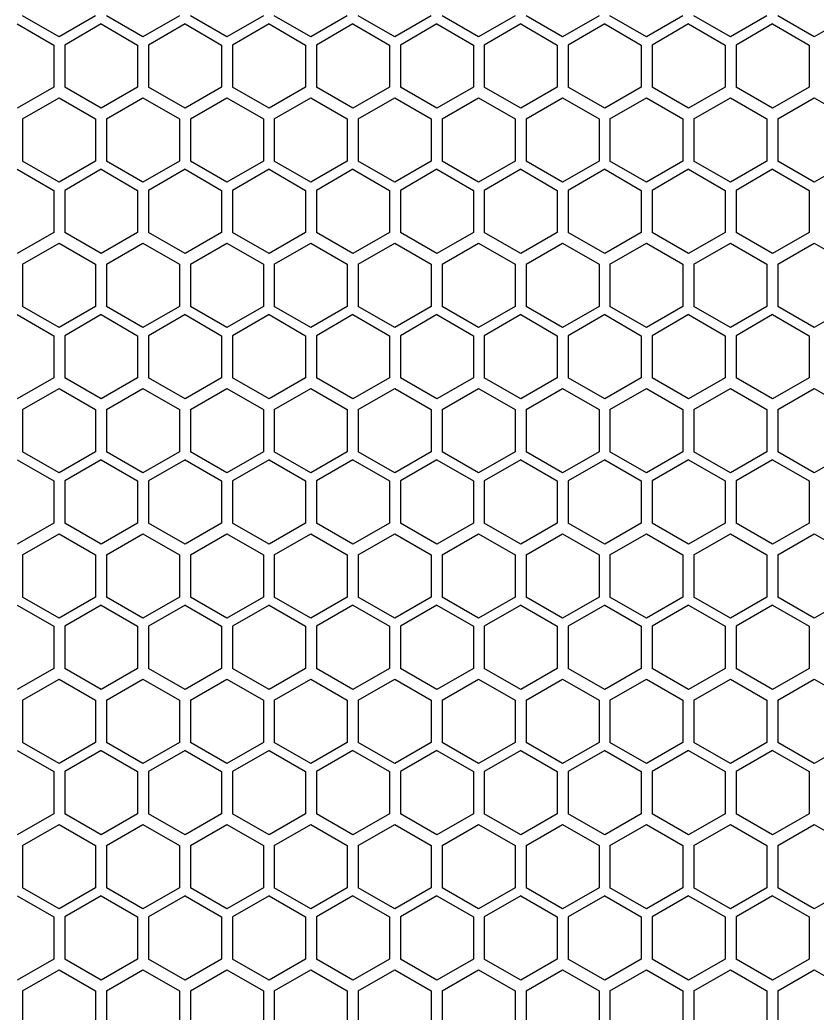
# Model space of a CAD drawing. Extents: x 61367 to 140945, y -1257 to 25588.
# Drawn here: x 70967.6 to 71055, y 15778.6 to 15887.5 of the extents above; entities that cross this region are included whole.
import ezdxf

# ---------------------------------------------------------------- set-up
doc = ezdxf.new("R2010")
doc.units = 0
doc.header["$MEASUREMENT"] = 0
doc.layers.get('0').update_dxf_attribs({"linetype": 'CONTINUOUS'})
doc.layers.add('4215-0412-2_0', color=7, linetype='CONTINUOUS')

# ---------------------------------------------------------------- blocks, each defined once
blk = doc.blocks.new('ERGRTHTHRT')
at = {"layer": '4215-0412-2_0', "color": 7, "linetype": 'Continuous'}
for p, q in [((-37547.32, -67807.98), (-37551.32, -67805.67)), ((-37543.32, -67805.67), (-37547.32, -67807.98)), ((-37538.12, -67807.98), (-37542.12, -67805.67)), ((-37534.12, -67805.67), (-37538.12, -67807.98)), ((-37528.92, -67807.98), (-37532.92, -67805.67)), ((-37524.92, -67805.67), (-37528.92, -67807.98)), ((-37519.72, -67807.98), (-37523.72, -67805.67)), ((-37515.72, -67805.67), (-37519.72, -67807.98)), ((-37510.52, -67807.98), (-37514.52, -67805.67)), ((-37506.52, -67805.67), (-37510.52, -67807.98)), ((-37501.32, -67807.98), (-37505.32, -67805.67)), ((-37497.32, -67805.67), (-37501.32, -67807.98)), ((-37492.12, -67807.98), (-37496.12, -67805.67)), ((-37488.12, -67805.67), (-37492.12, -67807.98)), ((-37482.92, -67807.98), (-37486.92, -67805.67)), ((-37478.92, -67805.67), (-37482.92, -67807.98)), ((-37473.72, -67807.98), (-37477.72, -67805.67)), ((-37469.72, -67805.67), (-37473.72, -67807.98)), ((-37464.52, -67807.98), (-37468.52, -67805.67)), ((-37460.52, -67805.67), (-37464.52, -67807.98)), ((-37551.9, -67806.57), (-37547.9, -67808.88)), ((-37542.7, -67806.57), (-37546.7, -67808.88)), ((-37542.7, -67806.57), (-37538.7, -67808.88)), ((-37533.5, -67806.57), (-37537.5, -67808.88)), ((-37533.5, -67806.57), (-37529.5, -67808.88)), ((-37524.3, -67806.57), (-37528.3, -67808.88)), ((-37524.3, -67806.57), (-37520.3, -67808.88)), ((-37515.1, -67806.57), (-37519.1, -67808.88)), ((-37515.1, -67806.57), (-37511.1, -67808.88)), ((-37505.9, -67806.57), (-37509.9, -67808.88)), ((-37505.9, -67806.57), (-37501.9, -67808.88)), ((-37496.7, -67806.57), (-37500.7, -67808.88)), ((-37496.7, -67806.57), (-37492.7, -67808.88)), ((-37487.5, -67806.57), (-37491.5, -67808.88)), ((-37487.5, -67806.57), (-37483.5, -67808.88)), ((-37478.3, -67806.57), (-37482.3, -67808.88)), ((-37478.3, -67806.57), (-37474.3, -67808.88)), ((-37469.1, -67806.57), (-37473.1, -67808.88)), ((-37469.1, -67806.57), (-37465.1, -67808.88)), ((-37547.9, -67808.88), (-37547.9, -67813.5)), ((-37546.7, -67808.88), (-37546.7, -67813.5)), ((-37538.7, -67808.88), (-37538.7, -67813.5)), ((-37537.5, -67808.88), (-37537.5, -67813.5)), ((-37529.5, -67808.88), (-37529.5, -67813.5)), ((-37528.3, -67808.88), (-37528.3, -67813.5)), ((-37520.3, -67808.88), (-37520.3, -67813.5)), ((-37519.1, -67808.88), (-37519.1, -67813.5)), ((-37511.1, -67808.88), (-37511.1, -67813.5)), ((-37509.9, -67808.88), (-37509.9, -67813.5)), ((-37501.9, -67808.88), (-37501.9, -67813.5)), ((-37500.7, -67808.88), (-37500.7, -67813.5)), ((-37492.7, -67808.88), (-37492.7, -67813.5)), ((-37491.5, -67808.88), (-37491.5, -67813.5)), ((-37483.5, -67808.88), (-37483.5, -67813.5)), ((-37482.3, -67808.88), (-37482.3, -67813.5)), ((-37474.3, -67808.88), (-37474.3, -67813.5)), ((-37473.1, -67808.88), (-37473.1, -67813.5)), ((-37465.1, -67808.88), (-37465.1, -67813.5)), ((-37547.9, -67813.5), (-37551.9, -67815.81)), ((-37542.7, -67815.81), (-37546.7, -67813.5)), ((-37538.7, -67813.5), (-37542.7, -67815.81)), ((-37533.5, -67815.81), (-37537.5, -67813.5)), ((-37529.5, -67813.5), (-37533.5, -67815.81)), ((-37524.3, -67815.81), (-37528.3, -67813.5)), ((-37520.3, -67813.5), (-37524.3, -67815.81)), ((-37515.1, -67815.81), (-37519.1, -67813.5)), ((-37511.1, -67813.5), (-37515.1, -67815.81)), ((-37505.9, -67815.81), (-37509.9, -67813.5)), ((-37501.9, -67813.5), (-37505.9, -67815.81)), ((-37496.7, -67815.81), (-37500.7, -67813.5)), ((-37492.7, -67813.5), (-37496.7, -67815.81)), ((-37487.5, -67815.81), (-37491.5, -67813.5)), ((-37483.5, -67813.5), (-37487.5, -67815.81)), ((-37478.3, -67815.81), (-37482.3, -67813.5)), ((-37474.3, -67813.5), (-37478.3, -67815.81)), ((-37469.1, -67815.81), (-37473.1, -67813.5)), ((-37465.1, -67813.5), (-37469.1, -67815.81)), ((-37551.32, -67816.98), (-37547.32, -67814.67)), ((-37547.32, -67814.67), (-37543.32, -67816.98)), ((-37542.12, -67816.98), (-37538.12, -67814.67)), ((-37538.12, -67814.67), (-37534.12, -67816.98)), ((-37532.92, -67816.98), (-37528.92, -67814.67)), ((-37528.92, -67814.67), (-37524.92, -67816.98)), ((-37523.72, -67816.98), (-37519.72, -67814.67)), ((-37519.72, -67814.67), (-37515.72, -67816.98)), ((-37514.52, -67816.98), (-37510.52, -67814.67)), ((-37510.52, -67814.67), (-37506.52, -67816.98)), ((-37505.32, -67816.98), (-37501.32, -67814.67)), ((-37501.32, -67814.67), (-37497.32, -67816.98)), ((-37496.12, -67816.98), (-37492.12, -67814.67)), ((-37492.12, -67814.67), (-37488.12, -67816.98)), ((-37486.92, -67816.98), (-37482.92, -67814.67)), ((-37482.92, -67814.67), (-37478.92, -67816.98)), ((-37477.72, -67816.98), (-37473.72, -67814.67)), ((-37473.72, -67814.67), (-37469.72, -67816.98)), ((-37468.52, -67816.98), (-37464.52, -67814.67)), ((-37464.52, -67814.67), (-37460.52, -67816.98)), ((-37551.32, -67816.98), (-37551.32, -67821.6)), ((-37543.32, -67816.98), (-37543.32, -67821.6)), ((-37542.12, -67816.98), (-37542.12, -67821.6)), ((-37534.12, -67816.98), (-37534.12, -67821.6)), ((-37532.92, -67816.98), (-37532.92, -67821.6)), ((-37524.92, -67816.98), (-37524.92, -67821.6)), ((-37523.72, -67816.98), (-37523.72, -67821.6)), ((-37515.72, -67816.98), (-37515.72, -67821.6)), ((-37514.52, -67816.98), (-37514.52, -67821.6)), ((-37506.52, -67816.98), (-37506.52, -67821.6)), ((-37505.32, -67816.98), (-37505.32, -67821.6)), ((-37497.32, -67816.98), (-37497.32, -67821.6)), ((-37496.12, -67816.98), (-37496.12, -67821.6)), ((-37488.12, -67816.98), (-37488.12, -67821.6)), ((-37486.92, -67816.98), (-37486.92, -67821.6)), ((-37478.92, -67816.98), (-37478.92, -67821.6)), ((-37477.72, -67816.98), (-37477.72, -67821.6)), ((-37469.72, -67816.98), (-37469.72, -67821.6)), ((-37468.52, -67816.98), (-37468.52, -67821.6)), ((-37547.32, -67823.91), (-37551.32, -67821.6)), ((-37543.32, -67821.6), (-37547.32, -67823.91)), ((-37538.12, -67823.91), (-37542.12, -67821.6)), ((-37534.12, -67821.6), (-37538.12, -67823.91)), ((-37528.92, -67823.91), (-37532.92, -67821.6)), ((-37524.92, -67821.6), (-37528.92, -67823.91)), ((-37519.72, -67823.91), (-37523.72, -67821.6)), ((-37515.72, -67821.6), (-37519.72, -67823.91)), ((-37510.52, -67823.91), (-37514.52, -67821.6)), ((-37506.52, -67821.6), (-37510.52, -67823.91)), ((-37501.32, -67823.91), (-37505.32, -67821.6)), ((-37497.32, -67821.6), (-37501.32, -67823.91)), ((-37492.12, -67823.91), (-37496.12, -67821.6)), ((-37488.12, -67821.6), (-37492.12, -67823.91)), ((-37482.92, -67823.91), (-37486.92, -67821.6)), ((-37478.92, -67821.6), (-37482.92, -67823.91)), ((-37473.72, -67823.91), (-37477.72, -67821.6)), ((-37469.72, -67821.6), (-37473.72, -67823.91)), ((-37464.52, -67823.91), (-37468.52, -67821.6)), ((-37460.52, -67821.6), (-37464.52, -67823.91)), ((-37551.9, -67822.5), (-37547.9, -67824.81)), ((-37542.7, -67822.5), (-37546.7, -67824.81)), ((-37542.7, -67822.5), (-37538.7, -67824.81)), ((-37533.5, -67822.5), (-37537.5, -67824.81)), ((-37533.5, -67822.5), (-37529.5, -67824.81)), ((-37524.3, -67822.5), (-37528.3, -67824.81)), ((-37524.3, -67822.5), (-37520.3, -67824.81)), ((-37515.1, -67822.5), (-37519.1, -67824.81)), ((-37515.1, -67822.5), (-37511.1, -67824.81)), ((-37505.9, -67822.5), (-37509.9, -67824.81)), ((-37505.9, -67822.5), (-37501.9, -67824.81)), ((-37496.7, -67822.5), (-37500.7, -67824.81)), ((-37496.7, -67822.5), (-37492.7, -67824.81)), ((-37487.5, -67822.5), (-37491.5, -67824.81)), ((-37487.5, -67822.5), (-37483.5, -67824.81)), ((-37478.3, -67822.5), (-37482.3, -67824.81)), ((-37478.3, -67822.5), (-37474.3, -67824.81)), ((-37469.1, -67822.5), (-37473.1, -67824.81)), ((-37469.1, -67822.5), (-37465.1, -67824.81)), ((-37547.9, -67824.81), (-37547.9, -67829.43)), ((-37546.7, -67824.81), (-37546.7, -67829.43)), ((-37538.7, -67824.81), (-37538.7, -67829.43)), ((-37537.5, -67824.81), (-37537.5, -67829.43)), ((-37529.5, -67824.81), (-37529.5, -67829.43)), ((-37528.3, -67824.81), (-37528.3, -67829.43)), ((-37520.3, -67824.81), (-37520.3, -67829.43)), ((-37519.1, -67824.81), (-37519.1, -67829.43)), ((-37511.1, -67824.81), (-37511.1, -67829.43)), ((-37509.9, -67824.81), (-37509.9, -67829.43)), ((-37501.9, -67824.81), (-37501.9, -67829.43)), ((-37500.7, -67824.81), (-37500.7, -67829.43)), ((-37492.7, -67824.81), (-37492.7, -67829.43)), ((-37491.5, -67824.81), (-37491.5, -67829.43)), ((-37483.5, -67824.81), (-37483.5, -67829.43)), ((-37482.3, -67824.81), (-37482.3, -67829.43)), ((-37474.3, -67824.81), (-37474.3, -67829.43)), ((-37473.1, -67824.81), (-37473.1, -67829.43)), ((-37465.1, -67824.81), (-37465.1, -67829.43)), ((-37547.9, -67829.43), (-37551.9, -67831.74)), ((-37542.7, -67831.74), (-37546.7, -67829.43)), ((-37538.7, -67829.43), (-37542.7, -67831.74)), ((-37533.5, -67831.74), (-37537.5, -67829.43)), ((-37529.5, -67829.43), (-37533.5, -67831.74)), ((-37524.3, -67831.74), (-37528.3, -67829.43)), ((-37520.3, -67829.43), (-37524.3, -67831.74)), ((-37515.1, -67831.74), (-37519.1, -67829.43)), ((-37511.1, -67829.43), (-37515.1, -67831.74)), ((-37505.9, -67831.74), (-37509.9, -67829.43)), ((-37501.9, -67829.43), (-37505.9, -67831.74)), ((-37496.7, -67831.74), (-37500.7, -67829.43)), ((-37492.7, -67829.43), (-37496.7, -67831.74)), ((-37487.5, -67831.74), (-37491.5, -67829.43)), ((-37483.5, -67829.43), (-37487.5, -67831.74)), ((-37478.3, -67831.74), (-37482.3, -67829.43)), ((-37474.3, -67829.43), (-37478.3, -67831.74)), ((-37469.1, -67831.74), (-37473.1, -67829.43)), ((-37465.1, -67829.43), (-37469.1, -67831.74)), ((-37551.32, -67832.91), (-37547.32, -67830.6)), ((-37547.32, -67830.6), (-37543.32, -67832.91)), ((-37542.12, -67832.91), (-37538.12, -67830.6)), ((-37538.12, -67830.6), (-37534.12, -67832.91)), ((-37532.92, -67832.91), (-37528.92, -67830.6)), ((-37528.92, -67830.6), (-37524.92, -67832.91)), ((-37523.72, -67832.91), (-37519.72, -67830.6)), ((-37519.72, -67830.6), (-37515.72, -67832.91)), ((-37514.52, -67832.91), (-37510.52, -67830.6)), ((-37510.52, -67830.6), (-37506.52, -67832.91)), ((-37505.32, -67832.91), (-37501.32, -67830.6)), ((-37501.32, -67830.6), (-37497.32, -67832.91)), ((-37496.12, -67832.91), (-37492.12, -67830.6)), ((-37492.12, -67830.6), (-37488.12, -67832.91)), ((-37486.92, -67832.91), (-37482.92, -67830.6)), ((-37482.92, -67830.6), (-37478.92, -67832.91)), ((-37477.72, -67832.91), (-37473.72, -67830.6)), ((-37473.72, -67830.6), (-37469.72, -67832.91)), ((-37468.52, -67832.91), (-37464.52, -67830.6)), ((-37464.52, -67830.6), (-37460.52, -67832.91)), ((-37551.32, -67832.91), (-37551.32, -67837.53)), ((-37543.32, -67832.91), (-37543.32, -67837.53)), ((-37542.12, -67832.91), (-37542.12, -67837.53)), ((-37534.12, -67832.91), (-37534.12, -67837.53)), ((-37532.92, -67832.91), (-37532.92, -67837.53)), ((-37524.92, -67832.91), (-37524.92, -67837.53)), ((-37523.72, -67832.91), (-37523.72, -67837.53)), ((-37515.72, -67832.91), (-37515.72, -67837.53)), ((-37514.52, -67832.91), (-37514.52, -67837.53)), ((-37506.52, -67832.91), (-37506.52, -67837.53)), ((-37505.32, -67832.91), (-37505.32, -67837.53)), ((-37497.32, -67832.91), (-37497.32, -67837.53)), ((-37496.12, -67832.91), (-37496.12, -67837.53)), ((-37488.12, -67832.91), (-37488.12, -67837.53)), ((-37486.92, -67832.91), (-37486.92, -67837.53)), ((-37478.92, -67832.91), (-37478.92, -67837.53)), ((-37477.72, -67832.91), (-37477.72, -67837.53)), ((-37469.72, -67832.91), (-37469.72, -67837.53)), ((-37468.52, -67832.91), (-37468.52, -67837.53)), ((-37547.32, -67839.84), (-37551.32, -67837.53)), ((-37543.32, -67837.53), (-37547.32, -67839.84)), ((-37538.12, -67839.84), (-37542.12, -67837.53)), ((-37534.12, -67837.53), (-37538.12, -67839.84)), ((-37528.92, -67839.84), (-37532.92, -67837.53)), ((-37524.92, -67837.53), (-37528.92, -67839.84)), ((-37519.72, -67839.84), (-37523.72, -67837.53)), ((-37515.72, -67837.53), (-37519.72, -67839.84)), ((-37510.52, -67839.84), (-37514.52, -67837.53)), ((-37506.52, -67837.53), (-37510.52, -67839.84)), ((-37501.32, -67839.84), (-37505.32, -67837.53)), ((-37497.32, -67837.53), (-37501.32, -67839.84)), ((-37492.12, -67839.84), (-37496.12, -67837.53)), ((-37488.12, -67837.53), (-37492.12, -67839.84)), ((-37482.92, -67839.84), (-37486.92, -67837.53)), ((-37478.92, -67837.53), (-37482.92, -67839.84)), ((-37473.72, -67839.84), (-37477.72, -67837.53)), ((-37469.72, -67837.53), (-37473.72, -67839.84)), ((-37464.52, -67839.84), (-37468.52, -67837.53)), ((-37460.52, -67837.53), (-37464.52, -67839.84)), ((-37551.9, -67838.43), (-37547.9, -67840.74)), ((-37542.7, -67838.43), (-37546.7, -67840.74)), ((-37542.7, -67838.43), (-37538.7, -67840.74)), ((-37533.5, -67838.43), (-37537.5, -67840.74)), ((-37533.5, -67838.43), (-37529.5, -67840.74)), ((-37524.3, -67838.43), (-37528.3, -67840.74)), ((-37524.3, -67838.43), (-37520.3, -67840.74)), ((-37515.1, -67838.43), (-37519.1, -67840.74)), ((-37515.1, -67838.43), (-37511.1, -67840.74)), ((-37505.9, -67838.43), (-37509.9, -67840.74)), ((-37505.9, -67838.43), (-37501.9, -67840.74)), ((-37496.7, -67838.43), (-37500.7, -67840.74)), ((-37496.7, -67838.43), (-37492.7, -67840.74)), ((-37487.5, -67838.43), (-37491.5, -67840.74)), ((-37487.5, -67838.43), (-37483.5, -67840.74)), ((-37478.3, -67838.43), (-37482.3, -67840.74)), ((-37478.3, -67838.43), (-37474.3, -67840.74)), ((-37469.1, -67838.43), (-37473.1, -67840.74)), ((-37469.1, -67838.43), (-37465.1, -67840.74)), ((-37547.9, -67840.74), (-37547.9, -67845.36)), ((-37546.7, -67840.74), (-37546.7, -67845.36)), ((-37538.7, -67840.74), (-37538.7, -67845.36)), ((-37537.5, -67840.74), (-37537.5, -67845.36)), ((-37529.5, -67840.74), (-37529.5, -67845.36)), ((-37528.3, -67840.74), (-37528.3, -67845.36)), ((-37520.3, -67840.74), (-37520.3, -67845.36)), ((-37519.1, -67840.74), (-37519.1, -67845.36)), ((-37511.1, -67840.74), (-37511.1, -67845.36)), ((-37509.9, -67840.74), (-37509.9, -67845.36)), ((-37501.9, -67840.74), (-37501.9, -67845.36)), ((-37500.7, -67840.74), (-37500.7, -67845.36)), ((-37492.7, -67840.74), (-37492.7, -67845.36)), ((-37491.5, -67840.74), (-37491.5, -67845.36)), ((-37483.5, -67840.74), (-37483.5, -67845.36)), ((-37482.3, -67840.74), (-37482.3, -67845.36)), ((-37474.3, -67840.74), (-37474.3, -67845.36)), ((-37473.1, -67840.74), (-37473.1, -67845.36)), ((-37465.1, -67840.74), (-37465.1, -67845.36)), ((-37547.9, -67845.36), (-37551.9, -67847.67)), ((-37542.7, -67847.67), (-37546.7, -67845.36)), ((-37538.7, -67845.36), (-37542.7, -67847.67)), ((-37533.5, -67847.67), (-37537.5, -67845.36)), ((-37529.5, -67845.36), (-37533.5, -67847.67)), ((-37524.3, -67847.67), (-37528.3, -67845.36)), ((-37520.3, -67845.36), (-37524.3, -67847.67)), ((-37515.1, -67847.67), (-37519.1, -67845.36)), ((-37511.1, -67845.36), (-37515.1, -67847.67)), ((-37505.9, -67847.67), (-37509.9, -67845.36)), ((-37501.9, -67845.36), (-37505.9, -67847.67)), ((-37496.7, -67847.67), (-37500.7, -67845.36)), ((-37492.7, -67845.36), (-37496.7, -67847.67)), ((-37487.5, -67847.67), (-37491.5, -67845.36)), ((-37483.5, -67845.36), (-37487.5, -67847.67)), ((-37478.3, -67847.67), (-37482.3, -67845.36)), ((-37474.3, -67845.36), (-37478.3, -67847.67)), ((-37469.1, -67847.67), (-37473.1, -67845.36)), ((-37465.1, -67845.36), (-37469.1, -67847.67)), ((-37551.32, -67848.84), (-37547.32, -67846.53)), ((-37547.32, -67846.53), (-37543.32, -67848.84)), ((-37542.12, -67848.84), (-37538.12, -67846.53)), ((-37538.12, -67846.53), (-37534.12, -67848.84)), ((-37532.92, -67848.84), (-37528.92, -67846.53)), ((-37528.92, -67846.53), (-37524.92, -67848.84)), ((-37523.72, -67848.84), (-37519.72, -67846.53)), ((-37519.72, -67846.53), (-37515.72, -67848.84)), ((-37514.52, -67848.84), (-37510.52, -67846.53)), ((-37510.52, -67846.53), (-37506.52, -67848.84)), ((-37505.32, -67848.84), (-37501.32, -67846.53)), ((-37501.32, -67846.53), (-37497.32, -67848.84)), ((-37496.12, -67848.84), (-37492.12, -67846.53)), ((-37492.12, -67846.53), (-37488.12, -67848.84)), ((-37486.92, -67848.84), (-37482.92, -67846.53)), ((-37482.92, -67846.53), (-37478.92, -67848.84)), ((-37477.72, -67848.84), (-37473.72, -67846.53)), ((-37473.72, -67846.53), (-37469.72, -67848.84)), ((-37468.52, -67848.84), (-37464.52, -67846.53)), ((-37464.52, -67846.53), (-37460.52, -67848.84)), ((-37551.32, -67848.84), (-37551.32, -67853.46)), ((-37543.32, -67848.84), (-37543.32, -67853.46)), ((-37542.12, -67848.84), (-37542.12, -67853.46)), ((-37534.12, -67848.84), (-37534.12, -67853.46)), ((-37532.92, -67848.84), (-37532.92, -67853.46)), ((-37524.92, -67848.84), (-37524.92, -67853.46)), ((-37523.72, -67848.84), (-37523.72, -67853.46)), ((-37515.72, -67848.84), (-37515.72, -67853.46)), ((-37514.52, -67848.84), (-37514.52, -67853.46)), ((-37506.52, -67848.84), (-37506.52, -67853.46)), ((-37505.32, -67848.84), (-37505.32, -67853.46)), ((-37497.32, -67848.84), (-37497.32, -67853.46)), ((-37496.12, -67848.84), (-37496.12, -67853.46)), ((-37488.12, -67848.84), (-37488.12, -67853.46)), ((-37486.92, -67848.84), (-37486.92, -67853.46)), ((-37478.92, -67848.84), (-37478.92, -67853.46)), ((-37477.72, -67848.84), (-37477.72, -67853.46)), ((-37469.72, -67848.84), (-37469.72, -67853.46)), ((-37468.52, -67848.84), (-37468.52, -67853.46)), ((-37547.32, -67855.77), (-37551.32, -67853.46)), ((-37543.32, -67853.46), (-37547.32, -67855.77)), ((-37538.12, -67855.77), (-37542.12, -67853.46)), ((-37534.12, -67853.46), (-37538.12, -67855.77)), ((-37528.92, -67855.77), (-37532.92, -67853.46)), ((-37524.92, -67853.46), (-37528.92, -67855.77)), ((-37519.72, -67855.77), (-37523.72, -67853.46)), ((-37515.72, -67853.46), (-37519.72, -67855.77)), ((-37510.52, -67855.77), (-37514.52, -67853.46)), ((-37506.52, -67853.46), (-37510.52, -67855.77)), ((-37501.32, -67855.77), (-37505.32, -67853.46)), ((-37497.32, -67853.46), (-37501.32, -67855.77)), ((-37492.12, -67855.77), (-37496.12, -67853.46)), ((-37488.12, -67853.46), (-37492.12, -67855.77)), ((-37482.92, -67855.77), (-37486.92, -67853.46)), ((-37478.92, -67853.46), (-37482.92, -67855.77)), ((-37473.72, -67855.77), (-37477.72, -67853.46)), ((-37469.72, -67853.46), (-37473.72, -67855.77)), ((-37464.52, -67855.77), (-37468.52, -67853.46)), ((-37460.52, -67853.46), (-37464.52, -67855.77)), ((-37551.9, -67854.36), (-37547.9, -67856.67)), ((-37542.7, -67854.36), (-37546.7, -67856.67)), ((-37542.7, -67854.36), (-37538.7, -67856.67)), ((-37533.5, -67854.36), (-37537.5, -67856.67)), ((-37533.5, -67854.36), (-37529.5, -67856.67)), ((-37524.3, -67854.36), (-37528.3, -67856.67)), ((-37524.3, -67854.36), (-37520.3, -67856.67)), ((-37515.1, -67854.36), (-37519.1, -67856.67)), ((-37515.1, -67854.36), (-37511.1, -67856.67)), ((-37505.9, -67854.36), (-37509.9, -67856.67)), ((-37505.9, -67854.36), (-37501.9, -67856.67)), ((-37496.7, -67854.36), (-37500.7, -67856.67)), ((-37496.7, -67854.36), (-37492.7, -67856.67)), ((-37487.5, -67854.36), (-37491.5, -67856.67)), ((-37487.5, -67854.36), (-37483.5, -67856.67)), ((-37478.3, -67854.36), (-37482.3, -67856.67)), ((-37478.3, -67854.36), (-37474.3, -67856.67)), ((-37469.1, -67854.36), (-37473.1, -67856.67)), ((-37469.1, -67854.36), (-37465.1, -67856.67)), ((-37547.9, -67856.67), (-37547.9, -67861.29)), ((-37546.7, -67856.67), (-37546.7, -67861.29)), ((-37538.7, -67856.67), (-37538.7, -67861.29)), ((-37537.5, -67856.67), (-37537.5, -67861.29)), ((-37529.5, -67856.67), (-37529.5, -67861.29)), ((-37528.3, -67856.67), (-37528.3, -67861.29)), ((-37520.3, -67856.67), (-37520.3, -67861.29)), ((-37519.1, -67856.67), (-37519.1, -67861.29)), ((-37511.1, -67856.67), (-37511.1, -67861.29)), ((-37509.9, -67856.67), (-37509.9, -67861.29)), ((-37501.9, -67856.67), (-37501.9, -67861.29)), ((-37500.7, -67856.67), (-37500.7, -67861.29)), ((-37492.7, -67856.67), (-37492.7, -67861.29)), ((-37491.5, -67856.67), (-37491.5, -67861.29)), ((-37483.5, -67856.67), (-37483.5, -67861.29)), ((-37482.3, -67856.67), (-37482.3, -67861.29)), ((-37474.3, -67856.67), (-37474.3, -67861.29)), ((-37473.1, -67856.67), (-37473.1, -67861.29)), ((-37465.1, -67856.67), (-37465.1, -67861.29)), ((-37547.9, -67861.29), (-37551.9, -67863.6)), ((-37542.7, -67863.6), (-37546.7, -67861.29)), ((-37538.7, -67861.29), (-37542.7, -67863.6)), ((-37533.5, -67863.6), (-37537.5, -67861.29)), ((-37529.5, -67861.29), (-37533.5, -67863.6)), ((-37524.3, -67863.6), (-37528.3, -67861.29)), ((-37520.3, -67861.29), (-37524.3, -67863.6)), ((-37515.1, -67863.6), (-37519.1, -67861.29)), ((-37511.1, -67861.29), (-37515.1, -67863.6)), ((-37505.9, -67863.6), (-37509.9, -67861.29)), ((-37501.9, -67861.29), (-37505.9, -67863.6)), ((-37496.7, -67863.6), (-37500.7, -67861.29)), ((-37492.7, -67861.29), (-37496.7, -67863.6)), ((-37487.5, -67863.6), (-37491.5, -67861.29)), ((-37483.5, -67861.29), (-37487.5, -67863.6)), ((-37478.3, -67863.6), (-37482.3, -67861.29)), ((-37474.3, -67861.29), (-37478.3, -67863.6)), ((-37469.1, -67863.6), (-37473.1, -67861.29)), ((-37465.1, -67861.29), (-37469.1, -67863.6)), ((-37551.32, -67864.77), (-37547.32, -67862.46)), ((-37547.32, -67862.46), (-37543.32, -67864.77)), ((-37542.12, -67864.77), (-37538.12, -67862.46)), ((-37538.12, -67862.46), (-37534.12, -67864.77)), ((-37532.92, -67864.77), (-37528.92, -67862.46)), ((-37528.92, -67862.46), (-37524.92, -67864.77)), ((-37523.72, -67864.77), (-37519.72, -67862.46)), ((-37519.72, -67862.46), (-37515.72, -67864.77)), ((-37514.52, -67864.77), (-37510.52, -67862.46)), ((-37510.52, -67862.46), (-37506.52, -67864.77)), ((-37505.32, -67864.77), (-37501.32, -67862.46)), ((-37501.32, -67862.46), (-37497.32, -67864.77)), ((-37496.12, -67864.77), (-37492.12, -67862.46)), ((-37492.12, -67862.46), (-37488.12, -67864.77)), ((-37486.92, -67864.77), (-37482.92, -67862.46)), ((-37482.92, -67862.46), (-37478.92, -67864.77)), ((-37477.72, -67864.77), (-37473.72, -67862.46)), ((-37473.72, -67862.46), (-37469.72, -67864.77)), ((-37468.52, -67864.77), (-37464.52, -67862.46)), ((-37464.52, -67862.46), (-37460.52, -67864.77)), ((-37551.32, -67864.77), (-37551.32, -67869.39)), ((-37543.32, -67864.77), (-37543.32, -67869.39)), ((-37542.12, -67864.77), (-37542.12, -67869.39)), ((-37534.12, -67864.77), (-37534.12, -67869.39)), ((-37532.92, -67864.77), (-37532.92, -67869.39)), ((-37524.92, -67864.77), (-37524.92, -67869.39)), ((-37523.72, -67864.77), (-37523.72, -67869.39)), ((-37515.72, -67864.77), (-37515.72, -67869.39)), ((-37514.52, -67864.77), (-37514.52, -67869.39)), ((-37506.52, -67864.77), (-37506.52, -67869.39)), ((-37505.32, -67864.77), (-37505.32, -67869.39)), ((-37497.32, -67864.77), (-37497.32, -67869.39)), ((-37496.12, -67864.77), (-37496.12, -67869.39)), ((-37488.12, -67864.77), (-37488.12, -67869.39)), ((-37486.92, -67864.77), (-37486.92, -67869.39)), ((-37478.92, -67864.77), (-37478.92, -67869.39)), ((-37477.72, -67864.77), (-37477.72, -67869.39)), ((-37469.72, -67864.77), (-37469.72, -67869.39)), ((-37468.52, -67864.77), (-37468.52, -67869.39)), ((-37547.32, -67871.7), (-37551.32, -67869.39)), ((-37543.32, -67869.39), (-37547.32, -67871.7)), ((-37538.12, -67871.7), (-37542.12, -67869.39)), ((-37534.12, -67869.39), (-37538.12, -67871.7)), ((-37528.92, -67871.7), (-37532.92, -67869.39)), ((-37524.92, -67869.39), (-37528.92, -67871.7)), ((-37519.72, -67871.7), (-37523.72, -67869.39)), ((-37515.72, -67869.39), (-37519.72, -67871.7)), ((-37510.52, -67871.7), (-37514.52, -67869.39)), ((-37506.52, -67869.39), (-37510.52, -67871.7)), ((-37501.32, -67871.7), (-37505.32, -67869.39)), ((-37497.32, -67869.39), (-37501.32, -67871.7)), ((-37492.12, -67871.7), (-37496.12, -67869.39)), ((-37488.12, -67869.39), (-37492.12, -67871.7)), ((-37482.92, -67871.7), (-37486.92, -67869.39)), ((-37478.92, -67869.39), (-37482.92, -67871.7)), ((-37473.72, -67871.7), (-37477.72, -67869.39)), ((-37469.72, -67869.39), (-37473.72, -67871.7)), ((-37464.52, -67871.7), (-37468.52, -67869.39)), ((-37460.52, -67869.39), (-37464.52, -67871.7)), ((-37551.9, -67870.29), (-37547.9, -67872.6)), ((-37542.7, -67870.29), (-37546.7, -67872.6)), ((-37542.7, -67870.29), (-37538.7, -67872.6)), ((-37533.5, -67870.29), (-37537.5, -67872.6)), ((-37533.5, -67870.29), (-37529.5, -67872.6)), ((-37524.3, -67870.29), (-37528.3, -67872.6)), ((-37524.3, -67870.29), (-37520.3, -67872.6)), ((-37515.1, -67870.29), (-37519.1, -67872.6)), ((-37515.1, -67870.29), (-37511.1, -67872.6)), ((-37505.9, -67870.29), (-37509.9, -67872.6)), ((-37505.9, -67870.29), (-37501.9, -67872.6)), ((-37496.7, -67870.29), (-37500.7, -67872.6)), ((-37496.7, -67870.29), (-37492.7, -67872.6)), ((-37487.5, -67870.29), (-37491.5, -67872.6)), ((-37487.5, -67870.29), (-37483.5, -67872.6)), ((-37478.3, -67870.29), (-37482.3, -67872.6)), ((-37478.3, -67870.29), (-37474.3, -67872.6)), ((-37469.1, -67870.29), (-37473.1, -67872.6)), ((-37469.1, -67870.29), (-37465.1, -67872.6)), ((-37547.9, -67872.6), (-37547.9, -67877.22)), ((-37546.7, -67872.6), (-37546.7, -67877.22)), ((-37538.7, -67872.6), (-37538.7, -67877.22)), ((-37537.5, -67872.6), (-37537.5, -67877.22)), ((-37529.5, -67872.6), (-37529.5, -67877.22)), ((-37528.3, -67872.6), (-37528.3, -67877.22)), ((-37520.3, -67872.6), (-37520.3, -67877.22)), ((-37519.1, -67872.6), (-37519.1, -67877.22)), ((-37511.1, -67872.6), (-37511.1, -67877.22)), ((-37509.9, -67872.6), (-37509.9, -67877.22)), ((-37501.9, -67872.6), (-37501.9, -67877.22)), ((-37500.7, -67872.6), (-37500.7, -67877.22)), ((-37492.7, -67872.6), (-37492.7, -67877.22)), ((-37491.5, -67872.6), (-37491.5, -67877.22)), ((-37483.5, -67872.6), (-37483.5, -67877.22)), ((-37482.3, -67872.6), (-37482.3, -67877.22)), ((-37474.3, -67872.6), (-37474.3, -67877.22)), ((-37473.1, -67872.6), (-37473.1, -67877.22)), ((-37465.1, -67872.6), (-37465.1, -67877.22)), ((-37547.9, -67877.22), (-37551.9, -67879.53)), ((-37542.7, -67879.53), (-37546.7, -67877.22)), ((-37538.7, -67877.22), (-37542.7, -67879.53)), ((-37533.5, -67879.53), (-37537.5, -67877.22)), ((-37529.5, -67877.22), (-37533.5, -67879.53)), ((-37524.3, -67879.53), (-37528.3, -67877.22)), ((-37520.3, -67877.22), (-37524.3, -67879.53)), ((-37515.1, -67879.53), (-37519.1, -67877.22)), ((-37511.1, -67877.22), (-37515.1, -67879.53)), ((-37505.9, -67879.53), (-37509.9, -67877.22)), ((-37501.9, -67877.22), (-37505.9, -67879.53)), ((-37496.7, -67879.53), (-37500.7, -67877.22)), ((-37492.7, -67877.22), (-37496.7, -67879.53)), ((-37487.5, -67879.53), (-37491.5, -67877.22)), ((-37483.5, -67877.22), (-37487.5, -67879.53)), ((-37478.3, -67879.53), (-37482.3, -67877.22)), ((-37474.3, -67877.22), (-37478.3, -67879.53)), ((-37469.1, -67879.53), (-37473.1, -67877.22)), ((-37465.1, -67877.22), (-37469.1, -67879.53)), ((-37551.32, -67880.7), (-37547.32, -67878.39)), ((-37547.32, -67878.39), (-37543.32, -67880.7)), ((-37542.12, -67880.7), (-37538.12, -67878.39)), ((-37538.12, -67878.39), (-37534.12, -67880.7)), ((-37532.92, -67880.7), (-37528.92, -67878.39)), ((-37528.92, -67878.39), (-37524.92, -67880.7)), ((-37523.72, -67880.7), (-37519.72, -67878.39)), ((-37519.72, -67878.39), (-37515.72, -67880.7)), ((-37514.52, -67880.7), (-37510.52, -67878.39)), ((-37510.52, -67878.39), (-37506.52, -67880.7)), ((-37505.32, -67880.7), (-37501.32, -67878.39)), ((-37501.32, -67878.39), (-37497.32, -67880.7)), ((-37496.12, -67880.7), (-37492.12, -67878.39)), ((-37492.12, -67878.39), (-37488.12, -67880.7)), ((-37486.92, -67880.7), (-37482.92, -67878.39)), ((-37482.92, -67878.39), (-37478.92, -67880.7)), ((-37477.72, -67880.7), (-37473.72, -67878.39)), ((-37473.72, -67878.39), (-37469.72, -67880.7)), ((-37468.52, -67880.7), (-37464.52, -67878.39)), ((-37464.52, -67878.39), (-37460.52, -67880.7)), ((-37551.32, -67880.7), (-37551.32, -67885.32)), ((-37543.32, -67880.7), (-37543.32, -67885.32)), ((-37542.12, -67880.7), (-37542.12, -67885.32)), ((-37534.12, -67880.7), (-37534.12, -67885.32)), ((-37532.92, -67880.7), (-37532.92, -67885.32)), ((-37524.92, -67880.7), (-37524.92, -67885.32)), ((-37523.72, -67880.7), (-37523.72, -67885.32)), ((-37515.72, -67880.7), (-37515.72, -67885.32)), ((-37514.52, -67880.7), (-37514.52, -67885.32)), ((-37506.52, -67880.7), (-37506.52, -67885.32)), ((-37505.32, -67880.7), (-37505.32, -67885.32)), ((-37497.32, -67880.7), (-37497.32, -67885.32)), ((-37496.12, -67880.7), (-37496.12, -67885.32)), ((-37488.12, -67880.7), (-37488.12, -67885.32)), ((-37486.92, -67880.7), (-37486.92, -67885.32)), ((-37478.92, -67880.7), (-37478.92, -67885.32)), ((-37477.72, -67880.7), (-37477.72, -67885.32)), ((-37469.72, -67880.7), (-37469.72, -67885.32)), ((-37468.52, -67880.7), (-37468.52, -67885.32)), ((-37551.9, -67886.22), (-37547.9, -67888.53)), ((-37547.32, -67887.63), (-37551.32, -67885.32)), ((-37543.32, -67885.32), (-37547.32, -67887.63)), ((-37542.7, -67886.22), (-37546.7, -67888.53)), ((-37542.7, -67886.22), (-37538.7, -67888.53)), ((-37538.12, -67887.63), (-37542.12, -67885.32)), ((-37534.12, -67885.32), (-37538.12, -67887.63)), ((-37533.5, -67886.22), (-37537.5, -67888.53)), ((-37533.5, -67886.22), (-37529.5, -67888.53)), ((-37528.92, -67887.63), (-37532.92, -67885.32)), ((-37524.92, -67885.32), (-37528.92, -67887.63)), ((-37524.3, -67886.22), (-37528.3, -67888.53)), ((-37524.3, -67886.22), (-37520.3, -67888.53)), ((-37519.72, -67887.63), (-37523.72, -67885.32)), ((-37515.72, -67885.32), (-37519.72, -67887.63)), ((-37515.1, -67886.22), (-37519.1, -67888.53)), ((-37515.1, -67886.22), (-37511.1, -67888.53)), ((-37510.52, -67887.63), (-37514.52, -67885.32)), ((-37506.52, -67885.32), (-37510.52, -67887.63)), ((-37505.9, -67886.22), (-37509.9, -67888.53)), ((-37505.9, -67886.22), (-37501.9, -67888.53)), ((-37501.32, -67887.63), (-37505.32, -67885.32)), ((-37497.32, -67885.32), (-37501.32, -67887.63)), ((-37496.7, -67886.22), (-37500.7, -67888.53)), ((-37496.7, -67886.22), (-37492.7, -67888.53)), ((-37492.12, -67887.63), (-37496.12, -67885.32)), ((-37488.12, -67885.32), (-37492.12, -67887.63)), ((-37487.5, -67886.22), (-37491.5, -67888.53)), ((-37487.5, -67886.22), (-37483.5, -67888.53)), ((-37482.92, -67887.63), (-37486.92, -67885.32)), ((-37478.92, -67885.32), (-37482.92, -67887.63)), ((-37478.3, -67886.22), (-37482.3, -67888.53)), ((-37478.3, -67886.22), (-37474.3, -67888.53)), ((-37473.72, -67887.63), (-37477.72, -67885.32)), ((-37469.72, -67885.32), (-37473.72, -67887.63)), ((-37469.1, -67886.22), (-37473.1, -67888.53)), ((-37469.1, -67886.22), (-37465.1, -67888.53)), ((-37464.52, -67887.63), (-37468.52, -67885.32)), ((-37460.52, -67885.32), (-37464.52, -67887.63)), ((-37547.9, -67888.53), (-37547.9, -67893.15)), ((-37546.7, -67888.53), (-37546.7, -67893.15)), ((-37538.7, -67888.53), (-37538.7, -67893.15)), ((-37537.5, -67888.53), (-37537.5, -67893.15)), ((-37529.5, -67888.53), (-37529.5, -67893.15)), ((-37528.3, -67888.53), (-37528.3, -67893.15)), ((-37520.3, -67888.53), (-37520.3, -67893.15)), ((-37519.1, -67888.53), (-37519.1, -67893.15)), ((-37511.1, -67888.53), (-37511.1, -67893.15)), ((-37509.9, -67888.53), (-37509.9, -67893.15)), ((-37501.9, -67888.53), (-37501.9, -67893.15)), ((-37500.7, -67888.53), (-37500.7, -67893.15)), ((-37492.7, -67888.53), (-37492.7, -67893.15)), ((-37491.5, -67888.53), (-37491.5, -67893.15)), ((-37483.5, -67888.53), (-37483.5, -67893.15)), ((-37482.3, -67888.53), (-37482.3, -67893.15)), ((-37474.3, -67888.53), (-37474.3, -67893.15)), ((-37473.1, -67888.53), (-37473.1, -67893.15)), ((-37465.1, -67888.53), (-37465.1, -67893.15)), ((-37547.9, -67893.15), (-37551.9, -67895.46)), ((-37542.7, -67895.46), (-37546.7, -67893.15)), ((-37538.7, -67893.15), (-37542.7, -67895.46)), ((-37533.5, -67895.46), (-37537.5, -67893.15)), ((-37529.5, -67893.15), (-37533.5, -67895.46)), ((-37524.3, -67895.46), (-37528.3, -67893.15)), ((-37520.3, -67893.15), (-37524.3, -67895.46)), ((-37515.1, -67895.46), (-37519.1, -67893.15)), ((-37511.1, -67893.15), (-37515.1, -67895.46)), ((-37505.9, -67895.46), (-37509.9, -67893.15)), ((-37501.9, -67893.15), (-37505.9, -67895.46)), ((-37496.7, -67895.46), (-37500.7, -67893.15)), ((-37492.7, -67893.15), (-37496.7, -67895.46)), ((-37487.5, -67895.46), (-37491.5, -67893.15)), ((-37483.5, -67893.15), (-37487.5, -67895.46)), ((-37478.3, -67895.46), (-37482.3, -67893.15)), ((-37474.3, -67893.15), (-37478.3, -67895.46)), ((-37469.1, -67895.46), (-37473.1, -67893.15)), ((-37465.1, -67893.15), (-37469.1, -67895.46)), ((-37551.32, -67896.63), (-37547.32, -67894.32)), ((-37547.32, -67894.32), (-37543.32, -67896.63)), ((-37542.12, -67896.63), (-37538.12, -67894.32)), ((-37538.12, -67894.32), (-37534.12, -67896.63)), ((-37532.92, -67896.63), (-37528.92, -67894.32)), ((-37528.92, -67894.32), (-37524.92, -67896.63)), ((-37523.72, -67896.63), (-37519.72, -67894.32)), ((-37519.72, -67894.32), (-37515.72, -67896.63)), ((-37514.52, -67896.63), (-37510.52, -67894.32)), ((-37510.52, -67894.32), (-37506.52, -67896.63)), ((-37505.32, -67896.63), (-37501.32, -67894.32)), ((-37501.32, -67894.32), (-37497.32, -67896.63)), ((-37496.12, -67896.63), (-37492.12, -67894.32)), ((-37492.12, -67894.32), (-37488.12, -67896.63)), ((-37486.92, -67896.63), (-37482.92, -67894.32)), ((-37482.92, -67894.32), (-37478.92, -67896.63)), ((-37477.72, -67896.63), (-37473.72, -67894.32)), ((-37473.72, -67894.32), (-37469.72, -67896.63)), ((-37468.52, -67896.63), (-37464.52, -67894.32)), ((-37464.52, -67894.32), (-37460.52, -67896.63)), ((-37551.32, -67896.63), (-37551.32, -67901.25)), ((-37543.32, -67896.63), (-37543.32, -67901.25)), ((-37542.12, -67896.63), (-37542.12, -67901.25)), ((-37534.12, -67896.63), (-37534.12, -67901.25)), ((-37532.92, -67896.63), (-37532.92, -67901.25)), ((-37524.92, -67896.63), (-37524.92, -67901.25)), ((-37523.72, -67896.63), (-37523.72, -67901.25)), ((-37515.72, -67896.63), (-37515.72, -67901.25)), ((-37514.52, -67896.63), (-37514.52, -67901.25)), ((-37506.52, -67896.63), (-37506.52, -67901.25)), ((-37505.32, -67896.63), (-37505.32, -67901.25)), ((-37497.32, -67896.63), (-37497.32, -67901.25)), ((-37496.12, -67896.63), (-37496.12, -67901.25)), ((-37488.12, -67896.63), (-37488.12, -67901.25)), ((-37486.92, -67896.63), (-37486.92, -67901.25)), ((-37478.92, -67896.63), (-37478.92, -67901.25)), ((-37477.72, -67896.63), (-37477.72, -67901.25)), ((-37469.72, -67896.63), (-37469.72, -67901.25)), ((-37468.52, -67896.63), (-37468.52, -67901.25)), ((-37547.32, -67903.56), (-37551.32, -67901.25)), ((-37543.32, -67901.25), (-37547.32, -67903.56)), ((-37538.12, -67903.56), (-37542.12, -67901.25)), ((-37534.12, -67901.25), (-37538.12, -67903.56)), ((-37528.92, -67903.56), (-37532.92, -67901.25)), ((-37524.92, -67901.25), (-37528.92, -67903.56)), ((-37519.72, -67903.56), (-37523.72, -67901.25)), ((-37515.72, -67901.25), (-37519.72, -67903.56)), ((-37510.52, -67903.56), (-37514.52, -67901.25)), ((-37506.52, -67901.25), (-37510.52, -67903.56)), ((-37501.32, -67903.56), (-37505.32, -67901.25)), ((-37497.32, -67901.25), (-37501.32, -67903.56)), ((-37492.12, -67903.56), (-37496.12, -67901.25)), ((-37488.12, -67901.25), (-37492.12, -67903.56)), ((-37482.92, -67903.56), (-37486.92, -67901.25)), ((-37478.92, -67901.25), (-37482.92, -67903.56)), ((-37473.72, -67903.56), (-37477.72, -67901.25)), ((-37469.72, -67901.25), (-37473.72, -67903.56)), ((-37464.52, -67903.56), (-37468.52, -67901.25)), ((-37460.52, -67901.25), (-37464.52, -67903.56)), ((-37551.9, -67902.15), (-37547.9, -67904.46)), ((-37542.7, -67902.15), (-37546.7, -67904.46)), ((-37542.7, -67902.15), (-37538.7, -67904.46)), ((-37533.5, -67902.15), (-37537.5, -67904.46)), ((-37533.5, -67902.15), (-37529.5, -67904.46)), ((-37524.3, -67902.15), (-37528.3, -67904.46)), ((-37524.3, -67902.15), (-37520.3, -67904.46)), ((-37515.1, -67902.15), (-37519.1, -67904.46)), ((-37515.1, -67902.15), (-37511.1, -67904.46)), ((-37505.9, -67902.15), (-37509.9, -67904.46)), ((-37505.9, -67902.15), (-37501.9, -67904.46)), ((-37496.7, -67902.15), (-37500.7, -67904.46)), ((-37496.7, -67902.15), (-37492.7, -67904.46)), ((-37487.5, -67902.15), (-37491.5, -67904.46)), ((-37487.5, -67902.15), (-37483.5, -67904.46)), ((-37478.3, -67902.15), (-37482.3, -67904.46)), ((-37478.3, -67902.15), (-37474.3, -67904.46)), ((-37469.1, -67902.15), (-37473.1, -67904.46)), ((-37469.1, -67902.15), (-37465.1, -67904.46)), ((-37547.9, -67904.46), (-37547.9, -67909.08)), ((-37546.7, -67904.46), (-37546.7, -67909.08)), ((-37538.7, -67904.46), (-37538.7, -67909.08)), ((-37537.5, -67904.46), (-37537.5, -67909.08)), ((-37529.5, -67904.46), (-37529.5, -67909.08)), ((-37528.3, -67904.46), (-37528.3, -67909.08)), ((-37520.3, -67904.46), (-37520.3, -67909.08)), ((-37519.1, -67904.46), (-37519.1, -67909.08)), ((-37511.1, -67904.46), (-37511.1, -67909.08)), ((-37509.9, -67904.46), (-37509.9, -67909.08)), ((-37501.9, -67904.46), (-37501.9, -67909.08)), ((-37500.7, -67904.46), (-37500.7, -67909.08)), ((-37492.7, -67904.46), (-37492.7, -67909.08)), ((-37491.5, -67904.46), (-37491.5, -67909.08)), ((-37483.5, -67904.46), (-37483.5, -67909.08)), ((-37482.3, -67904.46), (-37482.3, -67909.08)), ((-37474.3, -67904.46), (-37474.3, -67909.08)), ((-37473.1, -67904.46), (-37473.1, -67909.08)), ((-37465.1, -67904.46), (-37465.1, -67909.08)), ((-37547.9, -67909.08), (-37551.9, -67911.39)), ((-37542.7, -67911.39), (-37546.7, -67909.08)), ((-37538.7, -67909.08), (-37542.7, -67911.39)), ((-37533.5, -67911.39), (-37537.5, -67909.08)), ((-37529.5, -67909.08), (-37533.5, -67911.39)), ((-37524.3, -67911.39), (-37528.3, -67909.08)), ((-37520.3, -67909.08), (-37524.3, -67911.39)), ((-37515.1, -67911.39), (-37519.1, -67909.08)), ((-37511.1, -67909.08), (-37515.1, -67911.39)), ((-37505.9, -67911.39), (-37509.9, -67909.08)), ((-37501.9, -67909.08), (-37505.9, -67911.39)), ((-37496.7, -67911.39), (-37500.7, -67909.08)), ((-37492.7, -67909.08), (-37496.7, -67911.39)), ((-37487.5, -67911.39), (-37491.5, -67909.08)), ((-37483.5, -67909.08), (-37487.5, -67911.39)), ((-37478.3, -67911.39), (-37482.3, -67909.08)), ((-37474.3, -67909.08), (-37478.3, -67911.39)), ((-37469.1, -67911.39), (-37473.1, -67909.08)), ((-37465.1, -67909.08), (-37469.1, -67911.39)), ((-37551.32, -67912.56), (-37547.32, -67910.25)), ((-37547.32, -67910.25), (-37543.32, -67912.56)), ((-37542.12, -67912.56), (-37538.12, -67910.25)), ((-37538.12, -67910.25), (-37534.12, -67912.56)), ((-37532.92, -67912.56), (-37528.92, -67910.25)), ((-37528.92, -67910.25), (-37524.92, -67912.56)), ((-37523.72, -67912.56), (-37519.72, -67910.25)), ((-37519.72, -67910.25), (-37515.72, -67912.56)), ((-37514.52, -67912.56), (-37510.52, -67910.25)), ((-37510.52, -67910.25), (-37506.52, -67912.56)), ((-37505.32, -67912.56), (-37501.32, -67910.25)), ((-37501.32, -67910.25), (-37497.32, -67912.56)), ((-37496.12, -67912.56), (-37492.12, -67910.25)), ((-37492.12, -67910.25), (-37488.12, -67912.56)), ((-37486.92, -67912.56), (-37482.92, -67910.25)), ((-37482.92, -67910.25), (-37478.92, -67912.56)), ((-37477.72, -67912.56), (-37473.72, -67910.25)), ((-37473.72, -67910.25), (-37469.72, -67912.56)), ((-37468.52, -67912.56), (-37464.52, -67910.25)), ((-37464.52, -67910.25), (-37460.52, -67912.56)), ((-37551.32, -67912.56), (-37551.32, -67917.18)), ((-37543.32, -67912.56), (-37543.32, -67917.18)), ((-37542.12, -67912.56), (-37542.12, -67917.18)), ((-37534.12, -67912.56), (-37534.12, -67917.18)), ((-37532.92, -67912.56), (-37532.92, -67917.18)), ((-37524.92, -67912.56), (-37524.92, -67917.18)), ((-37523.72, -67912.56), (-37523.72, -67917.18)), ((-37515.72, -67912.56), (-37515.72, -67917.18)), ((-37514.52, -67912.56), (-37514.52, -67917.18)), ((-37506.52, -67912.56), (-37506.52, -67917.18)), ((-37505.32, -67912.56), (-37505.32, -67917.18)), ((-37497.32, -67912.56), (-37497.32, -67917.18)), ((-37496.12, -67912.56), (-37496.12, -67917.18)), ((-37488.12, -67912.56), (-37488.12, -67917.18)), ((-37486.92, -67912.56), (-37486.92, -67917.18)), ((-37478.92, -67912.56), (-37478.92, -67917.18)), ((-37477.72, -67912.56), (-37477.72, -67917.18)), ((-37469.72, -67912.56), (-37469.72, -67917.18)), ((-37468.52, -67912.56), (-37468.52, -67917.18))]:
    blk.add_line(p, q, dxfattribs=at)

msp = doc.modelspace()

# ---------------------------------------------------------------- block references
at = {"lineweight": -3}
msp.add_blockref('ERGRTHTHRT', (108519.232, 83693.606), dxfattribs=at)

doc.saveas('drawing.dxf')
